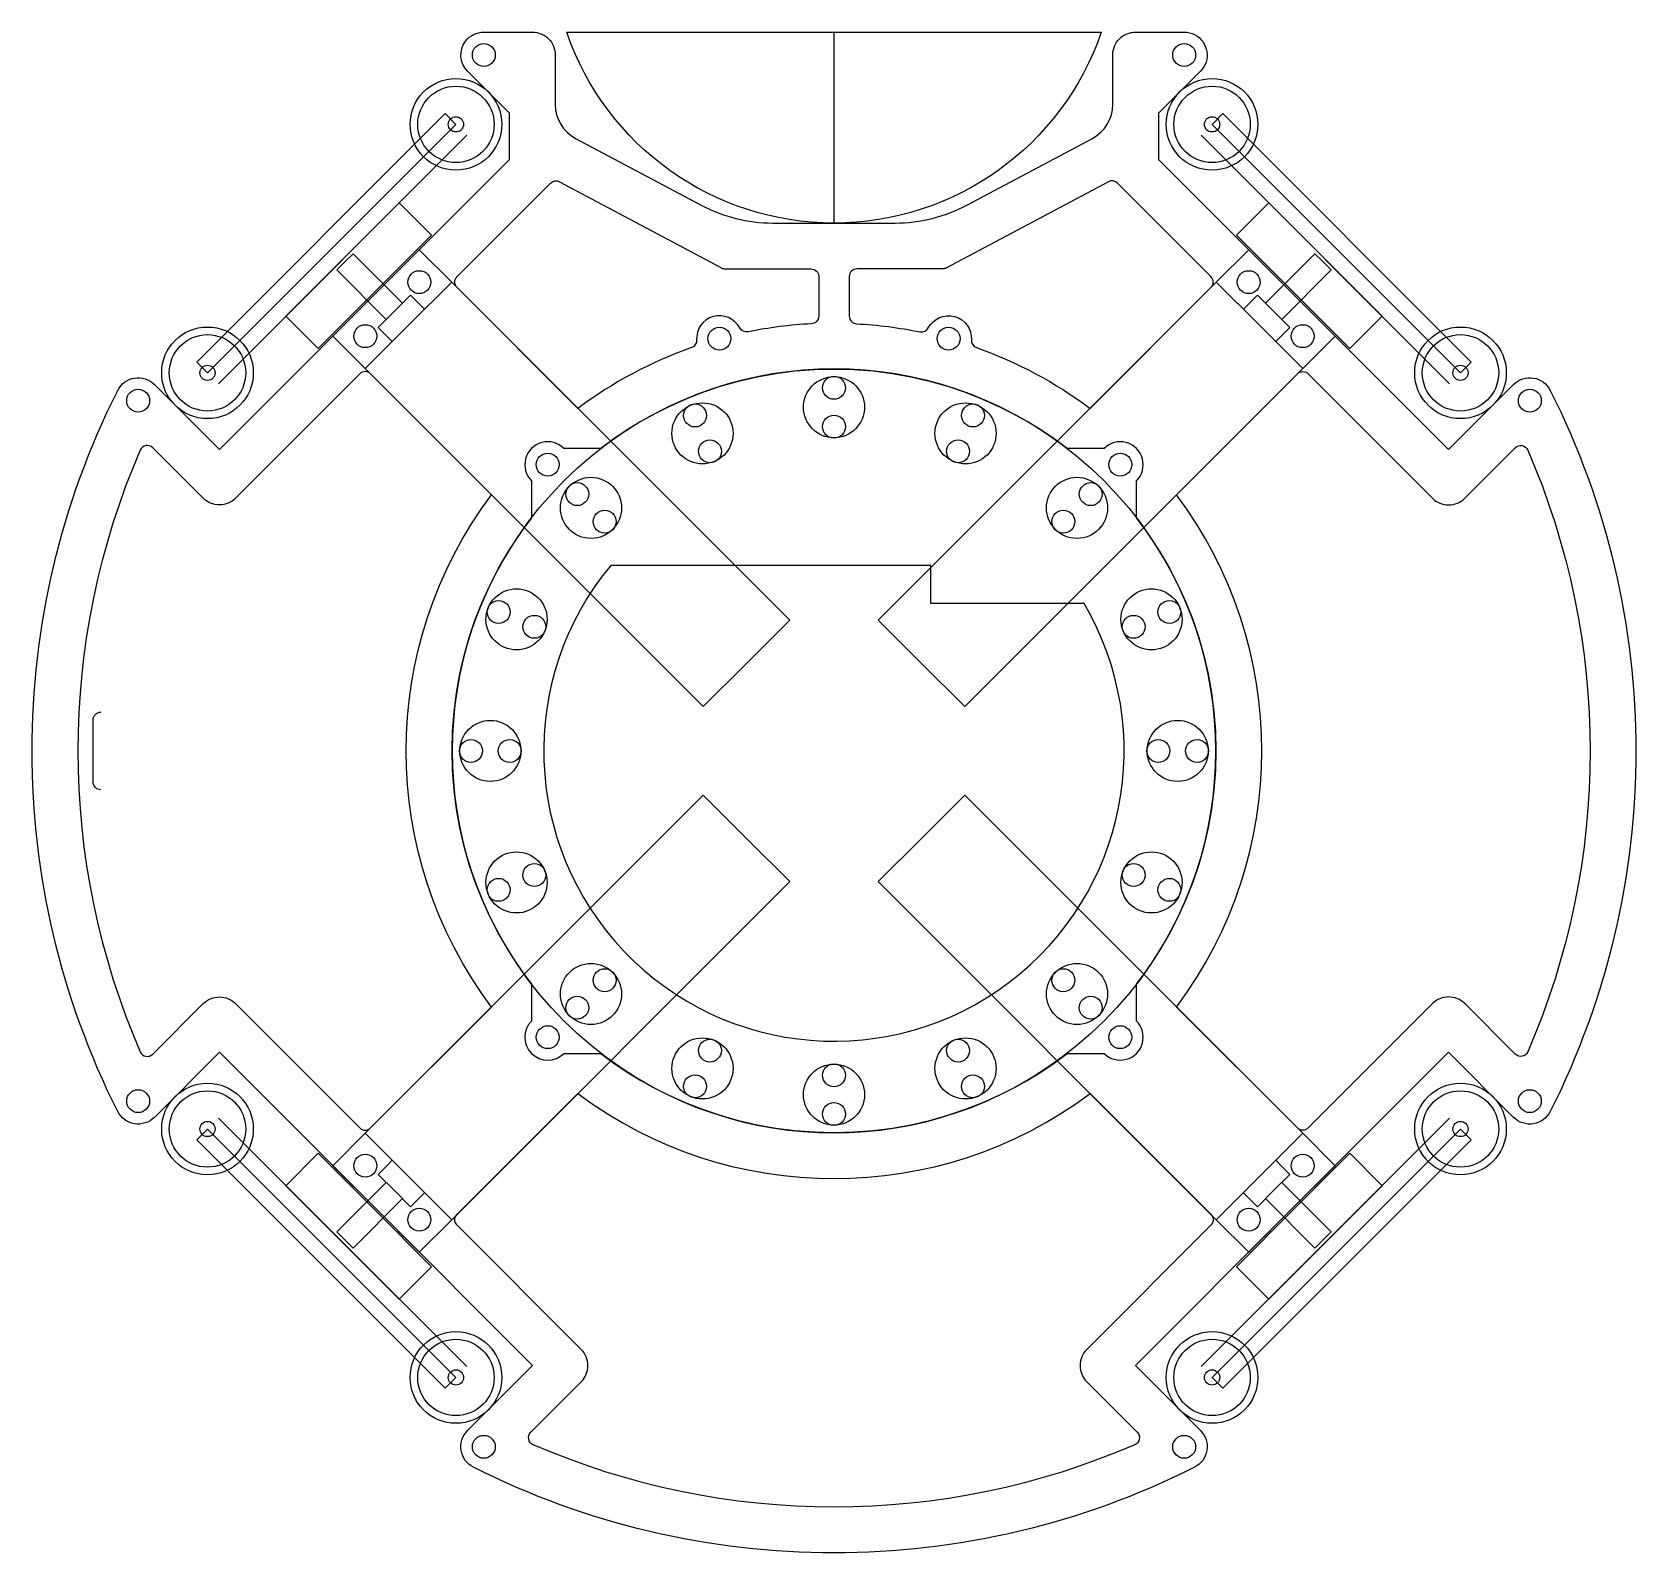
# Model space of a CAD drawing. Header units: inches. Extents: x 0 to 210, y 0 to 199.
import ezdxf

# ---------------------------------------------------------------- set-up
doc = ezdxf.new("R2010")
doc.units = ezdxf.units.IN
doc.header["$MEASUREMENT"] = 0
for name, color, linetype in [('ボール', 60, 'Continuous'), ('モーター', 1, 'Continuous'), ('ラインセンサ', 6, 'Continuous'), ('穴', 3, 'Continuous')]:
    doc.layers.add(name, color=color, linetype=linetype)

msp = doc.modelspace()

# ---------------------------------------------------------------- linework, layer by layer
for points in [[(68.5, 196.11), (68.5, 189.62, 0.277265), (71.16, 185.2), (87.6, 176.45, 0.122841), (96.99, 174.11), (113.01, 174.11, 0.122841), (122.4, 176.45), (138.84, 185.2, 0.277265), (141.5, 189.62), (141.5, 196.11, -0.414214), (144.5, 199.11), (150.85, 199.11, -0.117098), (152.2, 198.79), (152.2, 198.79, -0.511091), (152.98, 193.99), (147.5, 188.51), (147.5, 182.43), (164.96, 164.96), (185.47, 144.46), (193.99, 152.98, -0.511091), (198.79, 152.2, -0.237453), (198.79, 57.8, -0.511091), (193.99, 57.02), (185.47, 65.54), (164.96, 45.04), (144.46, 24.53), (152.98, 16.01, -0.511091), (152.2, 11.21, -0.237453), (57.8, 11.21, -0.511091), (57.02, 16.01), (65.54, 24.53), (45.04, 45.04), (24.53, 65.54), (16.01, 57.02, -0.511091), (11.21, 57.8, -0.237453), (11.21, 152.2, -0.511091), (16.01, 152.98), (24.53, 144.46), (45.04, 164.96), (62.5, 182.43), (62.5, 188.51), (57.02, 193.99, -0.375409), (56.76, 197.93, -0.234058), (59.15, 199.11), (65.5, 199.11, -0.414214)], [(42.91, 154.36), (26.65, 138.09, -0.414214), (22.41, 138.09), (15.8, 144.7, 0.52921), (14.17, 144.39, 0.207518), (14.17, 65.61, 0.52921), (15.8, 65.3), (22.41, 71.91, -0.414214), (26.65, 71.91), (42.91, 55.64, 0.414214), (44.33, 55.64), (60.15, 71.47, -0.332514), (60.15, 138.53), (44.33, 154.36, 0.414214)], [(167.09, 154.36), (183.35, 138.09, 0.414214), (187.59, 138.09), (194.2, 144.7, -0.52921), (195.83, 144.39, -0.207518), (195.83, 65.61, -0.52921), (194.2, 65.3), (187.59, 71.91, 0.414214), (183.35, 71.91), (167.09, 55.64, -0.414214), (165.67, 55.64), (149.85, 71.47, 0.332514), (149.85, 138.53), (165.67, 154.36, -0.414214)], [(154.36, 42.91), (138.09, 26.65, 0.414214), (138.09, 22.41), (144.7, 15.8, -0.52921), (144.39, 14.17, -0.207518), (65.61, 14.17, -0.52921), (65.3, 15.8), (71.91, 22.41, 0.414214), (71.91, 26.65), (55.64, 42.91, -0.414214), (55.64, 44.33), (71.47, 60.15, 0.332514), (138.53, 60.15), (154.36, 44.33, -0.414214)]]:
    msp.add_lwpolyline(points, format="xyb", close=True)
for points in [[(103, 161.92, -0.398874), (102.05, 160.92, 0.037449), (93.74, 159.86, -0.334264), (92.66, 160.37, 0.807845), (87.01, 158.8, -0.334264), (86.34, 157.8, 0.075724), (71.47, 149.85), (55.64, 165.67, -0.414214), (55.64, 167.09), (67.89, 179.34, -0.329751), (69.07, 179.51), (90.29, 168.23, 0.122785), (90.76, 168.11), (102, 168.11, -0.414214), (103, 167.11), (103, 161.92)], [(107, 161.92, 0.398874), (107.95, 160.92, -0.037449), (116.26, 159.86, 0.334264), (117.34, 160.37, -0.807845), (122.99, 158.8, 0.334264), (123.66, 157.8, -0.075724), (138.53, 149.85), (154.36, 165.67, 0.414214), (154.36, 167.09), (142.11, 179.34, 0.329751), (140.93, 179.51), (119.71, 168.23, -0.122785), (119.24, 168.11), (108, 168.11, 0.414214), (107, 167.11), (107, 161.92)], [(9, 99.92), (9, 99.92, -0.414214), (8, 100.92), (8, 109.08, -0.414214), (9, 110.08)]]:
    msp.add_lwpolyline(points, format="xyb")
msp.add_circle((105, 105), 50)
at = {"layer": 'ボール'}
msp.add_line((105, 174.11), (105, 199.11), dxfattribs=at)
msp.add_lwpolyline([(70, 199.11), (140, 199.11, -0.714286)], format="xyb", close=True, dxfattribs=at)
at = {"layer": 'モーター', "color": 4}
for p, q in [((56.92, 185.61), (24.39, 153.08)), ((153.08, 185.61), (185.61, 153.08)), ((56.92, 24.39), (24.39, 56.92)), ((153.08, 24.39), (185.61, 56.92))]:
    msp.add_line(p, q, dxfattribs=at)
for points in [[(55.5, 187.03), (54.09, 188.44), (21.56, 155.91), (22.97, 154.5)], [(154.5, 187.03), (155.91, 188.44), (188.44, 155.91), (187.03, 154.5)], [(48.08, 176.77), (52.32, 172.53), (44.9, 165.1), (37.47, 157.68), (33.23, 161.92)], [(161.92, 176.77), (157.68, 172.53), (165.1, 165.1), (172.53, 157.68), (176.77, 161.92)], [(55.5, 22.97), (54.09, 21.56), (21.56, 54.09), (22.97, 55.5)], [(154.5, 22.97), (155.91, 21.56), (188.44, 54.09), (187.03, 55.5)], [(48.08, 33.23), (52.32, 37.47), (44.9, 44.9), (37.47, 52.32), (33.23, 48.08)], [(161.92, 33.23), (157.68, 37.47), (165.1, 44.9), (172.53, 52.32), (176.77, 48.08)]]:
    msp.add_lwpolyline(points, close=True, dxfattribs=at)
at = {"layer": 'モーター'}
for points in [[(49.28, 160.72), (54.94, 166.38), (99.2, 122.11), (93.54, 116.46), (87.89, 110.8), (43.62, 155.06), (49.28, 160.72), (43.62, 155.06), (39.38, 159.31), (45.04, 164.96), (50.69, 170.62), (54.94, 166.38)], [(160.72, 160.72), (155.06, 166.38), (110.8, 122.11), (116.46, 116.46), (122.11, 110.8), (166.38, 155.06), (160.72, 160.72), (166.38, 155.06), (170.62, 159.31), (164.96, 164.96), (159.31, 170.62), (155.06, 166.38)], [(49.28, 49.28), (54.94, 43.62), (99.2, 87.89), (93.54, 93.54), (87.89, 99.2), (43.62, 54.94), (49.28, 49.28), (43.62, 54.94), (39.38, 50.69), (45.04, 45.04), (50.69, 39.38), (54.94, 43.62)], [(160.72, 49.28), (155.06, 43.62), (110.8, 87.89), (116.46, 93.54), (122.11, 99.2), (166.38, 54.94), (160.72, 49.28), (166.38, 54.94), (170.62, 50.69), (164.96, 45.04), (159.31, 39.38), (155.06, 43.62)]]:
    msp.add_lwpolyline(points, close=True, dxfattribs=at)
for points in [[(46.38, 161.5), (39.91, 167.97), (40.97, 169.03), (40.97, 169.03), (40.97, 169.03), (42.03, 170.09), (48.5, 163.62)], [(163.62, 161.5), (170.09, 167.97), (169.03, 169.03), (169.03, 169.03), (169.03, 169.03), (167.97, 170.09), (161.5, 163.62)], [(47.16, 158.6), (46.45, 159.31), (45.32, 160.44), (47.44, 162.56), (49.56, 164.68), (50.69, 163.55), (51.4, 162.84)], [(162.84, 158.6), (163.55, 159.31), (164.68, 160.44), (162.56, 162.56), (160.44, 164.68), (159.31, 163.55), (158.6, 162.84)], [(47.16, 51.4), (46.45, 50.69), (45.32, 49.56), (47.44, 47.44), (49.56, 45.32), (50.69, 46.45), (51.4, 47.16)], [(162.84, 51.4), (163.55, 50.69), (164.68, 49.56), (162.56, 47.44), (160.44, 45.32), (159.31, 46.45), (158.6, 47.16)], [(46.38, 48.5), (39.91, 42.03), (40.97, 40.97), (40.97, 40.97), (40.97, 40.97), (42.03, 39.91), (48.5, 46.38)], [(163.62, 48.5), (170.09, 42.03), (169.03, 40.97), (169.03, 40.97), (169.03, 40.97), (167.97, 39.91), (161.5, 46.38)]]:
    msp.add_lwpolyline(points, dxfattribs=at)
at = {"layer": 'モーター', "color": 4}
for centre, radius in [((55.5, 187.03), 6), ((55.5, 187.03), 5), ((154.5, 187.03), 6), ((154.5, 187.03), 5), ((55.5, 187.03), 1), ((154.5, 187.03), 1), ((22.97, 154.5), 6), ((187.03, 154.5), 6), ((22.97, 154.5), 5), ((187.03, 154.5), 5), ((22.97, 154.5), 1), ((187.03, 154.5), 1), ((22.97, 55.5), 6), ((187.03, 55.5), 6), ((22.97, 55.5), 5), ((187.03, 55.5), 5), ((22.97, 55.5), 1), ((187.03, 55.5), 1), ((55.5, 22.97), 6), ((55.5, 22.97), 5), ((154.5, 22.97), 6), ((154.5, 22.97), 5), ((55.5, 22.97), 1), ((154.5, 22.97), 1)]:
    msp.add_circle(centre, radius, dxfattribs=at)
at = {"layer": 'ラインセンサ'}
for points in [[(74.47, 65.4, 0.34073), (135.53, 65.4), (140.36, 65.4, 1), (144.6, 69.64), (144.6, 74.47, 0.34073), (144.6, 135.53), (144.6, 140.36, 1), (140.36, 144.6), (135.53, 144.6, 0.34073), (74.47, 144.6), (69.64, 144.6, 1), (65.4, 140.36), (65.4, 135.53, 0.34073), (65.4, 74.47), (65.4, 69.64, 1), (69.64, 65.4)], [(137.74, 124.28), (130.2, 124.28), (117.7, 124.28), (117.7, 129.28), (75.77, 129.28, 1.92545)]]:
    msp.add_lwpolyline(points, format="xyb", close=True, dxfattribs=at)
for centre, radius in [((105, 105), 50), ((105, 150), 4), ((105, 152.54), 1.5), ((87.78, 146.57), 4), ((86.81, 148.92), 1.5), ((122.22, 146.57), 4), ((123.19, 148.92), 1.5), ((105, 147.46), 1.5), ((88.75, 144.23), 1.5), ((121.25, 144.23), 1.5), ((67.52, 142.48), 1.5), ((142.48, 142.48), 1.5), ((73.18, 136.82), 4), ((136.82, 136.82), 4), ((71.38, 138.62), 1.5), ((138.62, 138.62), 1.5), ((74.98, 135.02), 1.5), ((135.02, 135.02), 1.5), ((63.43, 122.22), 4), ((146.57, 122.22), 4), ((61.08, 123.19), 1.5), ((148.92, 123.19), 1.5), ((65.77, 121.25), 1.5), ((144.23, 121.25), 1.5), ((60, 105), 4), ((150, 105), 4), ((57.46, 105), 1.5), ((62.54, 105), 1.5), ((147.46, 105), 1.5), ((152.54, 105), 1.5), ((63.43, 87.78), 4), ((146.57, 87.78), 4), ((61.08, 86.81), 1.5), ((65.77, 88.75), 1.5), ((144.23, 88.75), 1.5), ((148.92, 86.81), 1.5), ((73.18, 73.18), 4), ((74.98, 74.98), 1.5), ((136.82, 73.18), 4), ((135.02, 74.98), 1.5), ((71.38, 71.38), 1.5), ((138.62, 71.38), 1.5), ((67.52, 67.52), 1.5), ((87.78, 63.43), 4), ((88.75, 65.77), 1.5), ((122.22, 63.43), 4), ((121.25, 65.77), 1.5), ((142.48, 67.52), 1.5), ((105, 60), 4), ((105, 62.54), 1.5), ((86.81, 61.08), 1.5), ((123.19, 61.08), 1.5), ((105, 57.46), 1.5)]:
    msp.add_circle(centre, radius, dxfattribs=at)
at = {"layer": '穴'}
for centre in [(59.15, 196.11), (150.85, 196.11), (50.7, 166.37), (159.3, 166.37), (43.63, 159.3), (90, 158.98), (120, 158.98), (166.37, 159.3), (13.89, 150.85), (196.11, 150.85), (67.52, 142.48), (142.48, 142.48), (67.52, 67.52), (142.48, 67.52), (13.89, 59.15), (196.11, 59.15), (43.63, 50.7), (166.37, 50.7), (50.7, 43.63), (159.3, 43.63), (59.15, 13.89), (150.85, 13.89)]:
    msp.add_circle(centre, 1.5, dxfattribs=at)

doc.saveas('drawing.dxf')
